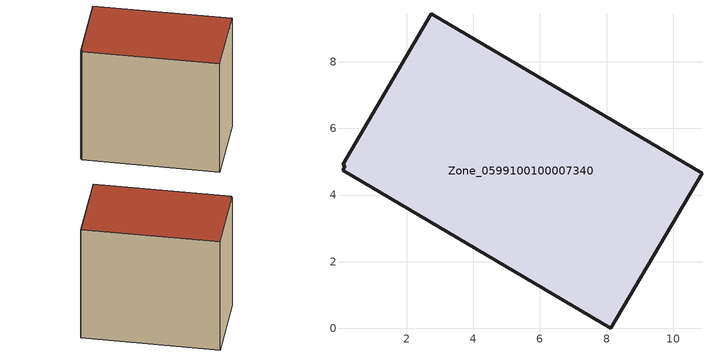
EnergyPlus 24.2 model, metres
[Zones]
Zone_0599100100007340
 floor ground (C_G): 0.07,4.91 2.74,9.44 10.87,4.65 8.12,0 0.07,4.75 0.15,4.87 z1.47
 wall outside (C_F): 10.87,4.65 2.74,9.44 0.07,4.91 0.15,4.87 0.07,4.75 8.12,0 10.87,4.65 z1.47:10.29
 roof outside (C_R): 2.74,9.44 0.07,4.91 0.15,4.87 0.07,4.75 8.12,0 10.87,4.65 z10.29
[BUILDING]
Pand.0599100100007340: North Axis=0; Terrain=City; Loads Convergence Tolerance Value=0.04; Temperature Convergence Tolerance Value=0.4; Solar Distribution=FullExterior; Maximum Number of Warmup Days=25; Minimum Number of Warmup Days=1
[Site:Location]
Rotterdam.The.Hague.AP_ZH_NLD Design_Conditions: Latitude=51.96; Longitude=4.45; Time Zone=1; Elevation=-4.5
[SITE:GROUNDTEMPERATURE:BUILDINGSURFACE]
18, 18, 18, 18, 18, 18, 18, 18, 18, 18, 18, 18
[MATERIAL] Thermal Absorptance=0.9; Solar Absorptance=0.7; Visible Absorptance=0.7
Name | Roughness | Thickness | Conductivity | Density | Specific Heat
G.TI.2006-2014 | MediumSmooth | 0.15 | 0.06 | 540 | 1210
F.TI.2006-2014 | Rough | 0.3 | 0.12 | 1920 | 840
R.TI.2006-2014 | MediumRough | 0.2 | 0.08 | 1500 | 1000
[CONSTRUCTION]
C_G: G.TI.2006-2014
C_F: F.TI.2006-2014
C_R: R.TI.2006-2014
[ZONE]
Zone_0599100100007340: Type=1; Multiplier=1; Ceiling Height=Autocalculate; Volume=Autocalculate; Floor Area=autocalculate; Part of Total Floor Area=Yes
[ZONEINFILTRATION:DESIGNFLOWRATE]
Infil_Zone_0599100100007340: Zone or ZoneList or Space or SpaceList=Zone_0599100100007340; Schedule=AlwaysOn; Design Flow Rate Calculation Method=Flow/Area; Flow Rate per Floor Area=0.0015; Constant Term Coefficient=1; Temperature Term Coefficient=0; Velocity Term Coefficient=0; Velocity Squared Term Coefficient=0
[HVACTEMPLATE:ZONE:IDEALLOADSAIRSYSTEM]
Zone_0599100100007340: Maximum Heating Supply Air Temperature=50; Minimum Cooling Supply Air Temperature=13; Maximum Heating Supply Air Humidity Ratio=0.0156; Minimum Cooling Supply Air Humidity Ratio=0.0077; Heating Limit=NoLimit; Cooling Limit=NoLimit; Dehumidification Control Type=ConstantSensibleHeatRatio; Cooling Sensible Heat Ratio=0.7; Dehumidification Setpoint=60; Humidification Control Type=None; Humidification Setpoint=30; Outdoor Air Method=None; Outdoor Air Flow Rate per Person=0.00944; Outdoor Air Flow Rate per Zone Floor Area=0; Outdoor Air Flow Rate per Zone=0; Demand Controlled Ventilation Type=None; Outdoor Air Economizer Type=NoEconomizer; Heat Recovery Type=None; Sensible Heat Recovery Effectiveness=0.7; Latent Heat Recovery Effectiveness=0.65
[ZONECONTROL:THERMOSTAT]
ThermostatControl_Zone_0599100100007340: Zone or ZoneList=Zone_0599100100007340; Control Type Schedule=DualSetpointControlType; Control 1=Thermostat_Zone_0599100100007340; Temperature Difference Between Cutout And Setpoint=0
[THERMOSTATSETPOINT:DUALSETPOINT]
Thermostat_Zone_0599100100007340: Heating Setpoint Temperature Schedule=HeatingSetpoint_Zone_0599100100007340; Cooling Setpoint Temperature Schedule=CoolingSetpoint_Zone_0599100100007340
[SCHEDULE:COMPACT]
HeatingSetpoint_Zone_0599100100007340: Through: 12/31, For: AllDays, Until: 24:00, 21
CoolingSetpoint_Zone_0599100100007340: Through: 12/31, For: AllDays, Until: 24:00, 24
DualSetpointControlType: Through: 12/31, For: AllDays, Until: 24:00, 4
AlwaysOn: Through: 12/31, For: AllDays, Until: 24:00, 1
